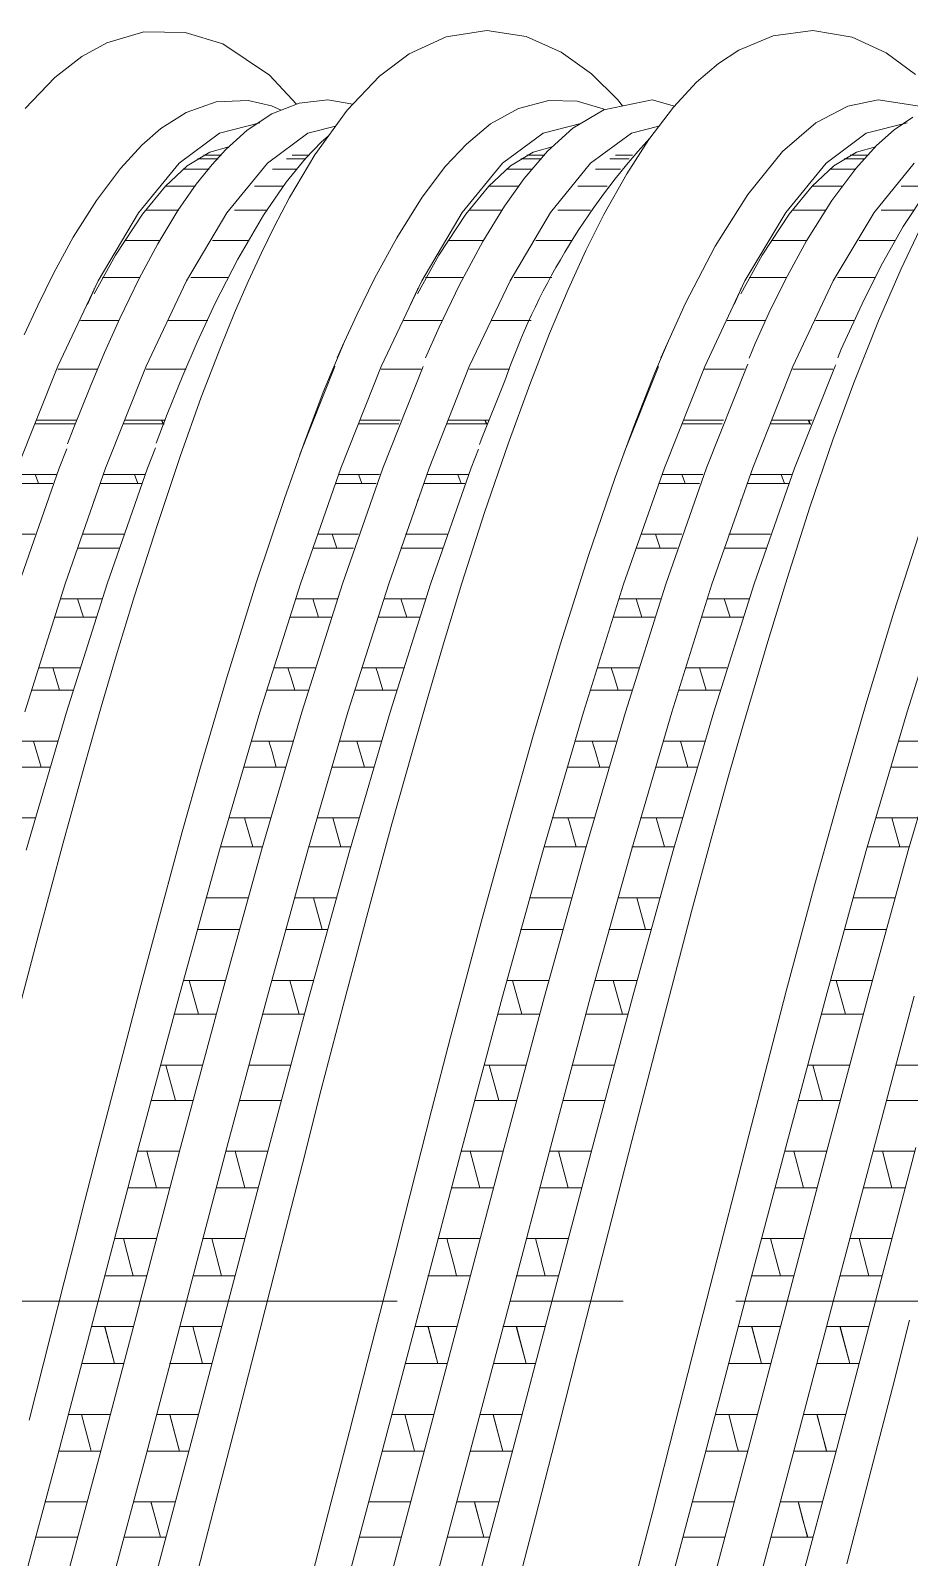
# Model space of a CAD drawing. Header units: millimetres. Extents: x 4229 to 8429, y -1187 to 1783.
# Drawn here: x 6110.18 to 6129.64, y -402.12 to -368.31 of the extents above; entities that cross this region are included whole.
import ezdxf

# ---------------------------------------------------------------- set-up
doc = ezdxf.new("R2010")
doc.units = ezdxf.units.MM
doc.linetypes.add('CENTER', pattern=[2, 1.25, -0.25, 0.25, -0.25])

msp = doc.modelspace()

# ---------------------------------------------------------------- linework, layer by layer
at = {"linetype": 'Continuous', "lineweight": 5}
for p, q in [((6112.689, -368.343), (6111.87, -368.581)), ((6113.6, -368.352), (6112.689, -368.343)), ((6114.434, -368.61), (6113.6, -368.352)), ((6119.385, -368.451), (6118.562, -368.831)), ((6120.28, -368.312), (6119.385, -368.451)), ((6121.155, -368.444), (6120.28, -368.312)), ((6121.929, -368.788), (6121.155, -368.444)), ((6126.618, -368.429), (6125.862, -368.746)), ((6127.502, -368.312), (6126.618, -368.429)), ((6128.372, -368.459), (6127.502, -368.312)), ((6129.125, -368.808), (6128.372, -368.459)), ((6111.87, -368.581), (6111.317, -368.884)), ((6115.469, -369.299), (6114.434, -368.61)), ((6118.562, -368.831), (6117.907, -369.323)), ((6122.596, -369.27), (6121.929, -368.788)), ((6125.862, -368.746), (6125.409, -369.042)), ((6129.774, -369.287), (6129.125, -368.808)), ((6111.317, -368.884), (6110.717, -369.352)), ((6125.409, -369.042), (6124.926, -369.454)), ((6110.717, -369.352), (6110.063, -370.036)), ((6116.067, -369.942), (6115.469, -369.299)), ((6117.907, -369.323), (6117.188, -370.075)), ((6123.175, -369.842), (6122.596, -369.27)), ((6124.926, -369.454), (6124.413, -370.006)), ((6114.289, -369.892), (6113.623, -370.127)), ((6114.998, -369.861), (6114.289, -369.892)), ((6115.517, -369.978), (6114.998, -369.861)), ((6116.759, -369.847), (6116.127, -369.918)), ((6117.313, -369.944), (6116.759, -369.847)), ((6121.653, -369.861), (6120.985, -370.037)), ((6122.284, -369.878), (6121.653, -369.861)), ((6122.855, -370.047), (6122.284, -369.878)), ((6123.942, -369.848), (6122.87, -370.066)), ((6123.289, -369.981), (6123.175, -369.842)), ((6124.434, -369.984), (6123.942, -369.848)), ((6128.942, -369.85), (6128.272, -369.987)), ((6129.858, -369.983), (6128.942, -369.85)), ((6113.623, -370.127), (6113.066, -370.484)), ((6115.523, -370.156), (6114.975, -370.519)), ((6115.732, -370.074), (6115.517, -369.978)), ((6116.127, -369.918), (6115.523, -370.156)), ((6117.188, -370.075), (6116.474, -371.067)), ((6120.985, -370.037), (6120.365, -370.381)), ((6122.87, -370.066), (6122.189, -370.476)), ((6122.885, -370.063), (6122.855, -370.047)), ((6124.413, -370.006), (6123.868, -370.723)), ((6128.272, -369.987), (6127.563, -370.353)), ((6129.716, -370.227), (6129.303, -370.51)), ((6113.066, -370.484), (6112.645, -370.85)), ((6115.254, -370.358), (6114.362, -370.581)), ((6114.975, -370.519), (6114.501, -370.948)), ((6115.255, -370.359), (6115.254, -370.358)), ((6116.935, -370.427), (6116.316, -370.581)), ((6120.365, -370.381), (6119.828, -370.825)), ((6122.36, -370.373), (6121.528, -370.581)), ((6122.189, -370.476), (6121.624, -370.982)), ((6124.092, -370.429), (6123.482, -370.581)), ((6127.563, -370.353), (6126.826, -370.992)), ((6129.584, -370.359), (6128.682, -370.582)), ((6129.303, -370.51), (6128.909, -370.861)), ((6112.645, -370.85), (6112.169, -371.367)), ((6114.362, -370.581), (6113.471, -371.246)), ((6114.151, -371.004), (6114.572, -370.89)), ((6116.316, -370.581), (6115.425, -371.246)), ((6116.623, -370.779), (6116.265, -371.145)), ((6116.771, -370.654), (6116.623, -370.779)), ((6119.828, -370.825), (6119.37, -371.315)), ((6121.528, -370.581), (6120.625, -371.248)), ((6121.309, -371.004), (6121.729, -370.89)), ((6123.482, -370.581), (6122.579, -371.248)), ((6123.868, -370.723), (6123.378, -371.484)), ((6128.682, -370.582), (6127.791, -371.247)), ((6128.909, -370.861), (6128.449, -371.367)), ((6128.468, -371.004), (6128.889, -370.89)), ((6113.471, -371.246), (6112.568, -372.346)), ((6113.648, -371.31), (6114.151, -371.004)), ((6114.333, -371.151), (6113.878, -371.151)), ((6114.325, -371.151), (6113.91, -371.151)), ((6114.407, -371.074), (6114.009, -371.074)), ((6114.39, -371.074), (6114.035, -371.074)), ((6114.501, -370.948), (6114.2, -371.275)), ((6115.425, -371.246), (6114.522, -372.346)), ((6116.265, -371.145), (6115.838, -371.666)), ((6116.276, -371.151), (6115.849, -371.151)), ((6116.474, -371.067), (6115.916, -372.012)), ((6116.352, -371.074), (6115.971, -371.074)), ((6120.625, -371.248), (6119.734, -372.344)), ((6120.806, -371.31), (6121.309, -371.004)), ((6121.491, -371.151), (6121.035, -371.151)), ((6121.483, -371.151), (6121.067, -371.151)), ((6121.624, -370.982), (6121.106, -371.586)), ((6121.565, -371.074), (6121.167, -371.074)), ((6121.547, -371.074), (6121.193, -371.074)), ((6122.579, -371.248), (6121.688, -372.344)), ((6123.433, -371.151), (6123.006, -371.151)), ((6123.509, -371.074), (6123.129, -371.074)), ((6126.826, -370.992), (6126.058, -371.942)), ((6127.791, -371.247), (6126.899, -372.342)), ((6127.965, -371.31), (6128.468, -371.004)), ((6128.65, -371.151), (6128.195, -371.151)), ((6128.642, -371.151), (6128.227, -371.151)), ((6128.724, -371.074), (6128.326, -371.074)), ((6128.707, -371.074), (6128.352, -371.074)), ((6129.745, -371.247), (6128.854, -372.342)), ((6112.169, -371.367), (6111.638, -372.073)), ((6113.165, -371.76), (6113.648, -371.31)), ((6114.113, -371.38), (6113.567, -371.38)), ((6114.132, -371.38), (6113.573, -371.38)), ((6114.2, -371.275), (6113.847, -371.716)), ((6116.085, -371.38), (6115.533, -371.38)), ((6119.37, -371.315), (6118.849, -372.004)), ((6120.323, -371.76), (6120.806, -371.31)), ((6121.106, -371.586), (6120.673, -372.199)), ((6121.271, -371.38), (6120.725, -371.38)), ((6121.289, -371.38), (6120.731, -371.38)), ((6123.243, -371.38), (6122.69, -371.38)), ((6123.378, -371.484), (6122.874, -372.382)), ((6127.482, -371.76), (6127.965, -371.31)), ((6128.43, -371.38), (6127.884, -371.38)), ((6128.449, -371.38), (6127.891, -371.38)), ((6128.449, -371.367), (6127.917, -372.079)), ((6112.656, -372.381), (6113.165, -371.76)), ((6113.834, -371.76), (6113.166, -371.76)), ((6113.832, -371.76), (6113.172, -371.76)), ((6113.847, -371.716), (6113.443, -372.296)), ((6115.786, -371.76), (6115.136, -371.76)), ((6115.838, -371.666), (6115.337, -372.399)), ((6119.814, -372.381), (6120.323, -371.76)), ((6120.992, -371.76), (6120.323, -371.76)), ((6120.99, -371.76), (6120.33, -371.76)), ((6122.944, -371.76), (6122.294, -371.76)), ((6126.973, -372.381), (6127.482, -371.76)), ((6128.152, -371.76), (6127.483, -371.76)), ((6128.149, -371.76), (6127.489, -371.76)), ((6130.104, -371.76), (6129.454, -371.76)), ((6130.021, -371.858), (6129.499, -372.651)), ((6111.638, -372.073), (6111.125, -372.89)), ((6111.591, -372.166), (6111.591, -372.162)), ((6115.916, -372.012), (6115.576, -372.657)), ((6118.849, -372.004), (6118.286, -372.903)), ((6118.749, -372.166), (6118.749, -372.162)), ((6120.673, -372.199), (6120.193, -372.984)), ((6126.058, -371.942), (6125.338, -373.087)), ((6125.908, -372.166), (6125.908, -372.162)), ((6127.917, -372.079), (6127.359, -372.97)), ((6111.505, -372.289), (6111.504, -372.289)), ((6112.568, -372.346), (6111.677, -373.854)), ((6112.06, -373.283), (6112.656, -372.381)), ((6113.463, -372.289), (6112.732, -372.289)), ((6113.451, -372.289), (6112.735, -372.289)), ((6113.443, -372.296), (6112.996, -373.035)), ((6114.522, -372.346), (6113.631, -373.854)), ((6115.421, -372.289), (6114.695, -372.289)), ((6115.337, -372.399), (6114.769, -373.371)), ((6118.662, -372.289), (6118.661, -372.289)), ((6119.734, -372.344), (6118.842, -373.851)), ((6119.217, -373.283), (6119.814, -372.381)), ((6120.62, -372.289), (6119.89, -372.289)), ((6120.609, -372.289), (6119.892, -372.289)), ((6121.688, -372.344), (6120.797, -373.851)), ((6122.578, -372.289), (6121.852, -372.289)), ((6122.874, -372.382), (6122.474, -373.183)), ((6125.822, -372.289), (6125.821, -372.289)), ((6126.899, -372.342), (6125.996, -373.856)), ((6126.377, -373.283), (6126.973, -372.381)), ((6127.78, -372.289), (6127.049, -372.289)), ((6127.768, -372.289), (6127.052, -372.289)), ((6128.854, -372.342), (6127.951, -373.856)), ((6129.738, -372.289), (6129.012, -372.289)), ((6129.928, -372.593), (6129.453, -373.587)), ((6111.125, -372.89), (6110.695, -373.68)), ((6115.576, -372.657), (6115.291, -373.235)), ((6118.286, -372.903), (6117.796, -373.802)), ((6129.499, -372.651), (6129.038, -373.465)), ((6113.043, -372.963), (6112.262, -372.963)), ((6113.052, -372.963), (6112.271, -372.963)), ((6112.996, -373.035), (6112.586, -373.803)), ((6114.654, -372.963), (6114.209, -372.963)), ((6115.004, -372.963), (6114.223, -372.963)), ((6115.291, -373.235), (6114.998, -373.869)), ((6120.201, -372.963), (6119.42, -372.963)), ((6120.209, -372.963), (6119.429, -372.963)), ((6120.193, -372.984), (6119.678, -373.943)), ((6121.811, -372.963), (6121.366, -372.963)), ((6122.161, -372.963), (6121.381, -372.963)), ((6122.474, -373.183), (6122.08, -374.045)), ((6125.338, -373.087), (6124.681, -374.347)), ((6127.36, -372.963), (6126.579, -372.963)), ((6127.369, -372.963), (6126.588, -372.963)), ((6127.359, -372.97), (6126.894, -373.826)), ((6128.971, -372.963), (6128.526, -372.963)), ((6129.321, -372.963), (6128.541, -372.963)), ((6111.591, -374.144), (6112.06, -373.283)), ((6114.769, -373.371), (6114.27, -374.347)), ((6118.749, -374.144), (6119.217, -373.283)), ((6125.908, -374.144), (6126.377, -373.283)), ((6129.038, -373.465), (6128.634, -374.268)), ((6129.453, -373.587), (6128.951, -374.74)), ((6110.695, -373.68), (6110.339, -374.4)), ((6111.677, -373.854), (6110.785, -375.747)), ((6112.603, -373.779), (6111.77, -373.779)), ((6112.604, -373.779), (6111.79, -373.779)), ((6112.586, -373.803), (6112.157, -374.689)), ((6113.631, -373.854), (6112.739, -375.747)), ((6114.56, -373.779), (6113.727, -373.779)), ((6114.562, -373.779), (6113.729, -373.779)), ((6114.998, -373.869), (6114.696, -374.565)), ((6117.796, -373.802), (6117.401, -374.605)), ((6118.842, -373.851), (6117.939, -375.753)), ((6119.76, -373.779), (6118.927, -373.779)), ((6119.762, -373.779), (6118.947, -373.779)), ((6119.678, -373.943), (6119.225, -374.884)), ((6120.797, -373.851), (6119.894, -375.753)), ((6121.718, -373.779), (6120.885, -373.779)), ((6121.72, -373.779), (6120.887, -373.779)), ((6125.996, -373.856), (6125.105, -375.75)), ((6126.92, -373.779), (6126.087, -373.779)), ((6126.921, -373.779), (6126.107, -373.779)), ((6126.894, -373.826), (6126.528, -374.574)), ((6127.951, -373.856), (6127.059, -375.75)), ((6128.877, -373.779), (6128.044, -373.779)), ((6128.879, -373.779), (6128.046, -373.779)), ((6111.591, -374.046), (6111.438, -374.377)), ((6111.591, -374.026), (6111.591, -374.046)), ((6118.749, -374.046), (6118.595, -374.377)), ((6118.749, -374.026), (6118.749, -374.046)), ((6122.08, -374.045), (6121.672, -375.022)), ((6125.908, -374.046), (6125.755, -374.377)), ((6125.908, -374.026), (6125.908, -374.046)), ((6128.634, -374.268), (6128.129, -375.37)), ((6110.339, -374.4), (6110.039, -375.048)), ((6114.27, -374.347), (6113.868, -375.216)), ((6114.696, -374.565), (6114.383, -375.327)), ((6117.401, -374.605), (6117.087, -375.292)), ((6124.681, -374.347), (6124.137, -375.558)), ((6126.528, -374.574), (6126.226, -375.241)), ((6110.186, -374.73), (6110.184, -374.73)), ((6112.139, -374.73), (6111.286, -374.73)), ((6112.14, -374.73), (6111.591, -374.73)), ((6112.157, -374.689), (6111.819, -375.443)), ((6114.103, -374.73), (6113.237, -374.73)), ((6114.091, -374.73), (6113.239, -374.73)), ((6117.344, -374.73), (6117.342, -374.73)), ((6119.296, -374.73), (6118.443, -374.73)), ((6119.297, -374.73), (6118.749, -374.73)), ((6119.225, -374.884), (6118.926, -375.561)), ((6121.26, -374.73), (6120.395, -374.73)), ((6121.249, -374.73), (6120.396, -374.73)), ((6124.503, -374.73), (6124.501, -374.73)), ((6126.456, -374.73), (6125.603, -374.73)), ((6126.457, -374.73), (6125.908, -374.73)), ((6128.42, -374.73), (6127.555, -374.73)), ((6128.409, -374.73), (6127.556, -374.73)), ((6128.951, -374.74), (6128.406, -376.111)), ((6113.868, -375.216), (6113.552, -375.949)), ((6116.662, -376.323), (6117.131, -375.197)), ((6117.087, -375.292), (6116.972, -375.562)), ((6121.672, -375.022), (6121.232, -376.151)), ((6123.995, -375.91), (6124.284, -375.233)), ((6126.226, -375.241), (6126.091, -375.564)), ((6111.819, -375.443), (6111.504, -376.186)), ((6114.383, -375.327), (6113.959, -376.434)), ((6128.129, -375.37), (6128.05, -375.558)), ((6110.785, -375.747), (6109.882, -378.003)), ((6111.662, -375.813), (6110.786, -375.813)), ((6111.668, -375.813), (6111.591, -375.813)), ((6112.739, -375.747), (6111.836, -378.003)), ((6113.613, -375.813), (6112.74, -375.813)), ((6113.626, -375.813), (6112.745, -375.813)), ((6113.552, -375.949), (6113.204, -376.808)), ((6116.916, -375.753), (6116.145, -377.698)), ((6116.92, -375.745), (6116.916, -375.753)), ((6117.939, -375.753), (6117.048, -378)), ((6118.82, -375.813), (6117.944, -375.813)), ((6118.87, -375.753), (6117.979, -378)), ((6118.825, -375.813), (6118.749, -375.813)), ((6119.894, -375.753), (6119.002, -378)), ((6120.77, -375.813), (6119.898, -375.813)), ((6120.784, -375.813), (6119.903, -375.813)), ((6124.082, -375.75), (6123.325, -377.656)), ((6123.546, -377.055), (6123.995, -375.91)), ((6125.105, -375.75), (6124.214, -377.996)), ((6125.979, -375.813), (6125.104, -375.813)), ((6126.036, -375.75), (6125.145, -377.996)), ((6125.985, -375.813), (6125.908, -375.813)), ((6126.06, -375.698), (6126.036, -375.75)), ((6127.059, -375.75), (6126.168, -377.996)), ((6127.93, -375.813), (6127.057, -375.813)), ((6127.944, -375.813), (6127.062, -375.813)), ((6127.994, -375.747), (6127.091, -378.003)), ((6128.008, -375.717), (6127.994, -375.747)), ((6111.504, -376.186), (6111.123, -377.14)), ((6120.68, -376.071), (6120.153, -377.375)), ((6121.232, -376.151), (6120.752, -377.467)), ((6128.406, -376.111), (6127.941, -377.376)), ((6113.959, -376.434), (6113.492, -377.746)), ((6116.227, -377.465), (6116.662, -376.323)), ((6110.315, -376.938), (6111.204, -376.938)), ((6112.268, -376.938), (6113.155, -376.938)), ((6112.279, -376.938), (6113.168, -376.938)), ((6113.204, -376.808), (6112.962, -377.447)), ((6113.118, -377.031), (6113.081, -376.938)), ((6113.128, -377.038), (6113.09, -376.938)), ((6117.473, -376.938), (6118.362, -376.938)), ((6119.426, -376.938), (6120.312, -376.938)), ((6119.437, -376.938), (6120.325, -376.938)), ((6120.275, -377.031), (6120.239, -376.938)), ((6120.286, -377.038), (6120.247, -376.938)), ((6124.632, -376.938), (6125.521, -376.938)), ((6126.585, -376.938), (6127.472, -376.938)), ((6126.596, -376.938), (6127.485, -376.938)), ((6127.435, -377.031), (6127.398, -376.938)), ((6127.446, -377.038), (6127.407, -376.938)), ((6111.172, -377.019), (6110.283, -377.019)), ((6111.123, -377.14), (6111, -377.467)), ((6113.122, -377.019), (6112.236, -377.019)), ((6113.136, -377.019), (6112.247, -377.019)), ((6118.33, -377.019), (6117.441, -377.019)), ((6120.28, -377.019), (6119.394, -377.019)), ((6120.294, -377.019), (6119.405, -377.019)), ((6123.121, -378.212), (6123.546, -377.055)), ((6125.489, -377.019), (6124.6, -377.019)), ((6127.439, -377.019), (6126.553, -377.019)), ((6127.453, -377.019), (6126.564, -377.019)), ((6110.986, -377.573), (6110.813, -378.003)), ((6112.949, -377.553), (6112.771, -378)), ((6115.799, -378.675), (6116.227, -377.465)), ((6120.101, -377.582), (6119.937, -377.996)), ((6120.153, -377.375), (6120.116, -377.477)), ((6120.752, -377.467), (6120.232, -378.985)), ((6127.941, -377.376), (6127.431, -378.867)), ((6110.813, -378.003), (6109.922, -380.565)), ((6111.836, -378.003), (6110.945, -380.565)), ((6112.771, -378), (6111.88, -380.562)), ((6113.492, -377.746), (6112.974, -379.292)), ((6117.048, -378), (6116.157, -380.562)), ((6117.979, -378), (6117.088, -380.562)), ((6119.002, -378), (6118.111, -380.562)), ((6119.937, -377.996), (6119.034, -380.569)), ((6124.214, -377.996), (6123.311, -380.569)), ((6125.145, -377.996), (6124.242, -380.569)), ((6126.168, -377.996), (6125.265, -380.569)), ((6127.091, -378.003), (6126.2, -380.565)), ((6110.675, -378.341), (6109.777, -378.341)), ((6109.851, -378.144), (6110.748, -378.144)), ((6110.312, -378.216), (6110.285, -378.144)), ((6110.356, -378.341), (6110.312, -378.216)), ((6112.635, -378.341), (6111.731, -378.341)), ((6112.639, -378.341), (6111.741, -378.341)), ((6111.801, -378.144), (6112.704, -378.144)), ((6111.816, -378.144), (6112.711, -378.144)), ((6112.479, -378.144), (6112.552, -378.341)), ((6112.48, -378.144), (6112.554, -378.341)), ((6117.833, -378.341), (6116.934, -378.341)), ((6117.008, -378.144), (6117.906, -378.144)), ((6117.47, -378.216), (6117.443, -378.144)), ((6117.513, -378.341), (6117.47, -378.216)), ((6119.793, -378.341), (6118.888, -378.341)), ((6119.797, -378.341), (6118.899, -378.341)), ((6118.959, -378.144), (6119.862, -378.144)), ((6118.973, -378.144), (6119.868, -378.144)), ((6119.637, -378.144), (6119.71, -378.341)), ((6119.638, -378.144), (6119.712, -378.341)), ((6122.525, -379.955), (6123.121, -378.212)), ((6124.992, -378.341), (6124.094, -378.341)), ((6124.168, -378.144), (6125.065, -378.144)), ((6124.629, -378.216), (6124.602, -378.144)), ((6124.673, -378.341), (6124.629, -378.216)), ((6126.952, -378.341), (6126.048, -378.341)), ((6126.957, -378.341), (6126.058, -378.341)), ((6126.119, -378.144), (6127.022, -378.144)), ((6126.133, -378.144), (6127.028, -378.144)), ((6126.796, -378.144), (6126.869, -378.341)), ((6126.797, -378.144), (6126.871, -378.341)), ((6115.176, -380.544), (6115.799, -378.675)), ((6111.591, -378.706), (6111.591, -378.721)), ((6118.749, -378.706), (6118.749, -378.721)), ((6120.232, -378.985), (6119.73, -380.546)), ((6125.908, -378.706), (6125.908, -378.721)), ((6127.431, -378.867), (6126.928, -380.444)), ((6112.974, -379.292), (6112.485, -380.827)), ((6129.296, -381.19), (6129.92, -379.251)), ((6109.377, -379.467), (6110.281, -379.467)), ((6111.326, -379.467), (6112.238, -379.467)), ((6111.591, -379.467), (6112.242, -379.467)), ((6116.534, -379.467), (6117.439, -379.467)), ((6116.858, -379.467), (6116.962, -379.772)), ((6118.484, -379.467), (6119.396, -379.467)), ((6118.749, -379.467), (6119.4, -379.467)), ((6123.694, -379.467), (6124.598, -379.467)), ((6124.017, -379.467), (6124.121, -379.772)), ((6125.643, -379.467), (6126.555, -379.467)), ((6125.908, -379.467), (6126.559, -379.467)), ((6112.136, -379.772), (6111.224, -379.772)), ((6112.14, -379.772), (6111.591, -379.772)), ((6117.333, -379.772), (6116.428, -379.772)), ((6119.294, -379.772), (6118.381, -379.772)), ((6119.298, -379.772), (6118.749, -379.772)), ((6121.904, -381.916), (6122.525, -379.955)), ((6124.493, -379.772), (6123.588, -379.772)), ((6126.454, -379.772), (6125.541, -379.772)), ((6126.458, -379.772), (6125.908, -379.772)), ((6110.945, -380.565), (6110.054, -383.399)), ((6111.88, -380.562), (6110.977, -383.407)), ((6114.531, -382.615), (6115.176, -380.544)), ((6116.157, -380.562), (6115.254, -383.407)), ((6117.088, -380.562), (6116.185, -383.407)), ((6118.111, -380.562), (6117.208, -383.407)), ((6119.034, -380.569), (6118.143, -383.403)), ((6119.73, -380.546), (6119.313, -381.912)), ((6123.311, -380.569), (6122.419, -383.403)), ((6124.242, -380.569), (6123.35, -383.403)), ((6125.265, -380.569), (6124.374, -383.403)), ((6126.2, -380.565), (6125.308, -383.399)), ((6126.928, -380.444), (6126.503, -381.838)), ((6130.476, -380.565), (6129.585, -383.399)), ((6110.849, -380.897), (6111.762, -380.897)), ((6111.351, -381.302), (6111.221, -380.897)), ((6111.591, -380.897), (6111.766, -380.897)), ((6112.485, -380.827), (6112.078, -382.161)), ((6116.054, -380.897), (6116.965, -380.897)), ((6116.557, -381.302), (6116.428, -380.897)), ((6118.007, -380.897), (6118.92, -380.897)), ((6118.509, -381.302), (6118.379, -380.897)), ((6118.749, -380.897), (6118.924, -380.897)), ((6123.213, -380.897), (6124.124, -380.897)), ((6123.717, -381.302), (6123.587, -380.897)), ((6125.166, -380.897), (6126.079, -380.897)), ((6125.668, -381.302), (6125.539, -380.897)), ((6125.908, -380.897), (6126.083, -380.897)), ((6111.629, -381.302), (6110.717, -381.302)), ((6111.639, -381.302), (6111.591, -381.302)), ((6116.833, -381.302), (6115.923, -381.302)), ((6118.787, -381.302), (6117.874, -381.302)), ((6118.797, -381.302), (6118.749, -381.302)), ((6123.993, -381.302), (6123.083, -381.302)), ((6125.946, -381.302), (6125.034, -381.302)), ((6125.956, -381.302), (6125.908, -381.302)), ((6128.673, -383.239), (6129.296, -381.19)), ((6119.313, -381.912), (6118.98, -383.052)), ((6121.317, -383.901), (6121.904, -381.916)), ((6126.503, -381.838), (6126.219, -382.793)), ((6112.078, -382.161), (6111.745, -383.289)), ((6110.362, -382.427), (6111.276, -382.427)), ((6110.67, -382.427), (6110.701, -382.523)), ((6110.701, -382.523), (6110.823, -382.922)), ((6113.943, -384.62), (6114.531, -382.615)), ((6115.566, -382.427), (6116.487, -382.427)), ((6115.877, -382.427), (6115.948, -382.647)), ((6115.948, -382.647), (6116.03, -382.922)), ((6117.52, -382.427), (6118.434, -382.427)), ((6117.828, -382.427), (6117.859, -382.523)), ((6117.859, -382.523), (6117.981, -382.922)), ((6122.726, -382.427), (6123.646, -382.427)), ((6123.036, -382.427), (6123.107, -382.647)), ((6123.107, -382.647), (6123.189, -382.922)), ((6124.68, -382.427), (6125.594, -382.427)), ((6124.988, -382.427), (6125.018, -382.523)), ((6125.018, -382.523), (6125.14, -382.922)), ((6111.122, -382.922), (6110.207, -382.922)), ((6116.335, -382.922), (6115.416, -382.922)), ((6118.279, -382.922), (6117.364, -382.922)), ((6118.98, -383.052), (6118.627, -384.29)), ((6123.494, -382.922), (6122.575, -382.922)), ((6125.439, -382.922), (6124.524, -382.922)), ((6126.219, -382.793), (6125.952, -383.712)), ((6110.977, -383.407), (6110.086, -386.464)), ((6111.745, -383.289), (6111.366, -384.619)), ((6115.254, -383.407), (6114.362, -386.464)), ((6116.185, -383.407), (6115.293, -386.464)), ((6117.208, -383.407), (6116.316, -386.464)), ((6118.143, -383.403), (6117.251, -386.459)), ((6122.419, -383.403), (6121.528, -386.459)), ((6123.35, -383.403), (6122.459, -386.459)), ((6124.374, -383.403), (6123.482, -386.459)), ((6125.308, -383.399), (6124.406, -386.468)), ((6128.101, -385.21), (6128.673, -383.239)), ((6129.585, -383.399), (6128.682, -386.468)), ((6130.516, -383.399), (6129.613, -386.468)), ((6125.952, -383.712), (6125.628, -384.846)), ((6109.869, -384.047), (6110.783, -384.047)), ((6110.414, -384.621), (6110.249, -384.047)), ((6115.073, -384.047), (6115.989, -384.047)), ((6115.526, -384.287), (6115.453, -384.047)), ((6117.027, -384.047), (6117.941, -384.047)), ((6117.572, -384.621), (6117.406, -384.047)), ((6120.759, -385.867), (6121.317, -383.901)), ((6122.233, -384.047), (6123.148, -384.047)), ((6122.685, -384.287), (6122.613, -384.047)), ((6124.187, -384.047), (6125.101, -384.047)), ((6124.731, -384.621), (6124.566, -384.047)), ((6129.401, -384.047), (6130.316, -384.047)), ((6115.621, -384.621), (6115.526, -384.287)), ((6118.627, -384.29), (6118.182, -385.881)), ((6122.78, -384.621), (6122.685, -384.287)), ((6110.614, -384.621), (6109.699, -384.621)), ((6111.366, -384.619), (6110.903, -386.299)), ((6113.54, -386.059), (6113.943, -384.62)), ((6115.82, -384.621), (6114.899, -384.621)), ((6117.771, -384.621), (6116.856, -384.621)), ((6122.98, -384.621), (6122.058, -384.621)), ((6124.931, -384.621), (6124.016, -384.621)), ((6130.148, -384.621), (6129.226, -384.621)), ((6125.628, -384.846), (6125.247, -386.213)), ((6127.543, -387.217), (6128.101, -385.21)), ((6109.364, -385.747), (6110.287, -385.747)), ((6114.569, -385.747), (6115.495, -385.747)), ((6114.918, -385.747), (6114.942, -385.828)), ((6116.522, -385.747), (6117.445, -385.747)), ((6116.873, -385.747), (6117.052, -386.39)), ((6121.729, -385.747), (6122.655, -385.747)), ((6122.078, -385.747), (6122.102, -385.828)), ((6123.681, -385.747), (6124.604, -385.747)), ((6124.032, -385.747), (6124.212, -386.39)), ((6128.897, -385.747), (6129.823, -385.747)), ((6129.246, -385.747), (6129.27, -385.828)), ((6113.108, -387.647), (6113.54, -386.059)), ((6114.942, -385.828), (6115.099, -386.39)), ((6118.182, -385.881), (6117.647, -387.845)), ((6120.156, -388.058), (6120.759, -385.867)), ((6122.102, -385.828), (6122.259, -386.39)), ((6129.27, -385.828), (6129.426, -386.39)), ((6110.903, -386.299), (6110.356, -388.339)), ((6114.362, -386.464), (6113.471, -389.691)), ((6115.31, -386.39), (6114.386, -386.39)), ((6115.293, -386.464), (6114.402, -389.691)), ((6116.316, -386.464), (6115.425, -389.691)), ((6117.264, -386.39), (6116.336, -386.39)), ((6117.251, -386.459), (6116.348, -389.7)), ((6121.528, -386.459), (6120.625, -389.7)), ((6122.469, -386.39), (6121.546, -386.39)), ((6122.459, -386.459), (6121.556, -389.7)), ((6123.482, -386.459), (6122.579, -389.7)), ((6124.423, -386.39), (6123.495, -386.39)), ((6125.247, -386.213), (6124.812, -387.819)), ((6129.637, -386.39), (6128.714, -386.39)), ((6124.406, -386.468), (6123.514, -389.695)), ((6128.682, -386.468), (6127.791, -389.695)), ((6129.613, -386.468), (6128.722, -389.695)), ((6126.912, -389.581), (6127.543, -387.217)), ((6112.623, -389.46), (6113.108, -387.647)), ((6114.066, -387.516), (6114.989, -387.516)), ((6116.022, -387.516), (6116.948, -387.516)), ((6116.636, -388.218), (6116.444, -387.516)), ((6121.225, -387.516), (6122.148, -387.516)), ((6123.181, -387.516), (6124.107, -387.516)), ((6123.795, -388.218), (6123.603, -387.516)), ((6128.393, -387.516), (6129.316, -387.516)), ((6117.647, -387.845), (6117.1, -389.902)), ((6119.478, -390.602), (6120.156, -388.058)), ((6124.812, -387.819), (6124.102, -390.534)), ((6110.356, -388.339), (6109.822, -390.361)), ((6114.796, -388.218), (6113.866, -388.218)), ((6116.755, -388.218), (6115.826, -388.218)), ((6121.956, -388.218), (6121.025, -388.218)), ((6123.914, -388.218), (6122.985, -388.218)), ((6129.124, -388.218), (6128.193, -388.218)), ((6112.087, -391.496), (6112.623, -389.46)), ((6113.561, -389.344), (6114.487, -389.344)), ((6113.896, -390.093), (6113.69, -389.344)), ((6115.513, -389.344), (6116.446, -389.344)), ((6115.92, -389.344), (6116.124, -390.093)), ((6120.721, -389.344), (6121.647, -389.344)), ((6121.055, -390.093), (6120.85, -389.344)), ((6122.673, -389.344), (6123.606, -389.344)), ((6123.08, -389.344), (6123.283, -390.093)), ((6127.888, -389.344), (6128.815, -389.344)), ((6128.223, -390.093), (6128.018, -389.344)), ((6113.471, -389.691), (6112.568, -393.047)), ((6114.402, -389.691), (6113.499, -393.047)), ((6115.425, -389.691), (6114.522, -393.047)), ((6116.348, -389.7), (6115.457, -393.042)), ((6120.625, -389.7), (6119.734, -393.042)), ((6121.556, -389.7), (6120.665, -393.042)), ((6122.579, -389.7), (6121.688, -393.042)), ((6123.514, -389.695), (6122.623, -393.038)), ((6126.495, -391.184), (6126.912, -389.581)), ((6127.791, -389.695), (6126.899, -393.038)), ((6128.722, -389.695), (6127.83, -393.038)), ((6129.745, -389.695), (6128.854, -393.038)), ((6114.287, -390.093), (6113.358, -390.093)), ((6116.242, -390.093), (6115.312, -390.093)), ((6117.1, -389.902), (6116.617, -391.762)), ((6121.446, -390.093), (6120.518, -390.093)), ((6123.401, -390.093), (6122.472, -390.093)), ((6128.614, -390.093), (6127.686, -390.093)), ((6119.057, -392.229), (6119.478, -390.602)), ((6124.102, -390.534), (6123.491, -392.901)), ((6126.088, -392.753), (6126.495, -391.184)), ((6111.692, -393.015), (6112.087, -391.496)), ((6113.057, -391.219), (6113.986, -391.219)), ((6113.175, -391.219), (6113.387, -392.004)), ((6115.01, -391.219), (6115.938, -391.219)), ((6120.216, -391.219), (6121.146, -391.219)), ((6120.335, -391.219), (6120.547, -392.004)), ((6122.17, -391.219), (6123.098, -391.219)), ((6127.384, -391.219), (6128.314, -391.219)), ((6127.502, -391.219), (6127.715, -392.004)), ((6129.338, -391.219), (6130.266, -391.219)), ((6116.617, -391.762), (6116.198, -393.407)), ((6113.777, -392.004), (6112.847, -392.004)), ((6115.727, -392.004), (6114.801, -392.004)), ((6120.936, -392.004), (6120.007, -392.004)), ((6122.886, -392.004), (6121.961, -392.004)), ((6128.104, -392.004), (6127.174, -392.004)), ((6130.054, -392.004), (6129.129, -392.004)), ((6118.711, -393.589), (6119.057, -392.229)), ((6125.762, -394.019), (6126.088, -392.753)), ((6111.383, -394.217), (6111.692, -393.015)), ((6112.568, -393.047), (6111.677, -396.448)), ((6112.548, -393.129), (6113.478, -393.129)), ((6113.499, -393.047), (6112.608, -396.448)), ((6112.966, -393.938), (6112.754, -393.129)), ((6114.522, -393.047), (6113.631, -396.448)), ((6114.502, -393.129), (6115.428, -393.129)), ((6115.457, -393.042), (6114.566, -396.443)), ((6114.924, -393.938), (6114.71, -393.129)), ((6119.734, -393.042), (6118.842, -396.443)), ((6119.707, -393.129), (6120.638, -393.129)), ((6120.665, -393.042), (6119.773, -396.443)), ((6120.125, -393.938), (6119.914, -393.129)), ((6121.688, -393.042), (6120.797, -396.443)), ((6121.661, -393.129), (6122.587, -393.129)), ((6122.623, -393.038), (6121.72, -396.453)), ((6122.083, -393.938), (6121.87, -393.129)), ((6123.491, -392.901), (6122.973, -394.915)), ((6126.899, -393.038), (6125.996, -396.453)), ((6126.875, -393.129), (6127.805, -393.129)), ((6127.83, -393.038), (6126.928, -396.453)), ((6127.293, -393.938), (6127.082, -393.129)), ((6128.854, -393.038), (6127.951, -396.453)), ((6128.829, -393.129), (6129.755, -393.129)), ((6129.777, -393.047), (6128.886, -396.448)), ((6129.251, -393.938), (6129.038, -393.129)), ((6116.198, -393.407), (6115.827, -394.867)), ((6118.443, -394.64), (6118.711, -393.589)), ((6111.158, -395.098), (6111.383, -394.217)), ((6113.263, -393.938), (6112.333, -393.938)), ((6115.213, -393.938), (6114.287, -393.938)), ((6120.423, -393.938), (6119.492, -393.938)), ((6122.373, -393.938), (6121.446, -393.938)), ((6125.518, -394.965), (6125.762, -394.019)), ((6127.591, -393.938), (6126.66, -393.938)), ((6129.54, -393.938), (6128.614, -393.938)), ((6115.827, -394.867), (6115.487, -396.199)), ((6118.234, -395.461), (6118.443, -394.64)), ((6122.973, -394.915), (6122.628, -396.26)), ((6110.925, -396.02), (6111.158, -395.098)), ((6112.035, -395.064), (6112.966, -395.064)), ((6112.237, -395.064), (6112.403, -395.696)), ((6113.989, -395.064), (6114.918, -395.064)), ((6114.196, -395.064), (6114.411, -395.885)), ((6119.194, -395.064), (6120.125, -395.064)), ((6119.397, -395.064), (6119.563, -395.696)), ((6121.149, -395.064), (6122.078, -395.064)), ((6121.356, -395.064), (6121.57, -395.885)), ((6125.297, -395.83), (6125.518, -394.965)), ((6126.362, -395.064), (6127.293, -395.064)), ((6126.565, -395.064), (6126.73, -395.696)), ((6128.317, -395.064), (6129.246, -395.064)), ((6128.524, -395.064), (6128.738, -395.885)), ((6117.969, -396.495), (6118.234, -395.461)), ((6112.749, -395.885), (6111.818, -395.885)), ((6112.403, -395.696), (6112.453, -395.885)), ((6114.703, -395.885), (6113.772, -395.885)), ((6119.909, -395.885), (6118.978, -395.885)), ((6119.563, -395.696), (6119.612, -395.885)), ((6121.863, -395.885), (6120.932, -395.885)), ((6124.921, -397.297), (6125.297, -395.83)), ((6127.076, -395.885), (6126.146, -395.885)), ((6126.73, -395.696), (6126.78, -395.885)), ((6129.031, -395.885), (6128.1, -395.885)), ((6110.623, -397.219), (6110.925, -396.02)), ((6115.487, -396.199), (6115.145, -397.536)), ((6122.628, -396.26), (6122.282, -397.616)), ((6111.677, -396.448), (6110.785, -399.848)), ((6112.608, -396.448), (6111.716, -399.848)), ((6113.631, -396.448), (6112.739, -399.848)), ((6114.566, -396.443), (6113.663, -399.858)), ((6117.634, -397.807), (6117.969, -396.495)), ((6118.842, -396.443), (6117.939, -399.858)), ((6119.773, -396.443), (6118.87, -399.858)), ((6120.797, -396.443), (6119.894, -399.858)), ((6121.72, -396.453), (6120.828, -399.853)), ((6125.996, -396.453), (6125.105, -399.853)), ((6126.928, -396.453), (6126.036, -399.853)), ((6127.951, -396.453), (6127.059, -399.853)), ((6128.886, -396.448), (6127.994, -399.848)), ((6111.58, -396.788), (6111.58, -396.785)), ((6118.74, -396.788), (6118.74, -396.785)), ((6125.908, -396.788), (6125.908, -396.785)), ((6129.64, -396.866), (6129.26, -398.364)), ((6110.149, -399.081), (6110.623, -397.219)), ((6111.53, -397.011), (6112.461, -397.011)), ((6111.58, -397.011), (6112.453, -397.011)), ((6111.829, -397.054), (6111.818, -397.011)), ((6112.036, -397.832), (6111.822, -397.011)), ((6112.035, -397.832), (6111.829, -397.054)), ((6113.476, -397.011), (6114.411, -397.011)), ((6113.484, -397.011), (6114.415, -397.011)), ((6113.989, -397.832), (6113.772, -397.011)), ((6113.99, -397.832), (6113.776, -397.011)), ((6118.689, -397.011), (6119.62, -397.011)), ((6118.74, -397.011), (6119.612, -397.011)), ((6118.989, -397.054), (6118.977, -397.011)), ((6119.196, -397.832), (6118.981, -397.011)), ((6119.194, -397.832), (6118.989, -397.054)), ((6120.636, -397.011), (6121.57, -397.011)), ((6120.643, -397.011), (6121.574, -397.011)), ((6121.149, -397.832), (6120.932, -397.011)), ((6121.15, -397.832), (6120.936, -397.011)), ((6125.857, -397.011), (6126.788, -397.011)), ((6125.908, -397.011), (6126.78, -397.011)), ((6126.157, -397.054), (6126.145, -397.011)), ((6126.364, -397.832), (6126.149, -397.011)), ((6126.362, -397.832), (6126.157, -397.054)), ((6127.803, -397.011), (6128.738, -397.011)), ((6127.811, -397.011), (6128.742, -397.011)), ((6128.317, -397.832), (6128.1, -397.011)), ((6128.318, -397.832), (6128.103, -397.011)), ((6115.145, -397.536), (6114.724, -399.174)), ((6122.282, -397.616), (6121.86, -399.275)), ((6124.449, -399.152), (6124.921, -397.297)), ((6112.247, -397.832), (6111.316, -397.832)), ((6112.237, -397.832), (6111.58, -397.832)), ((6114.197, -397.832), (6113.26, -397.832)), ((6114.198, -397.832), (6113.27, -397.832)), ((6117.241, -399.335), (6117.634, -397.807)), ((6119.406, -397.832), (6118.475, -397.832)), ((6119.397, -397.832), (6118.74, -397.832)), ((6121.357, -397.832), (6120.42, -397.832)), ((6121.358, -397.832), (6120.429, -397.832)), ((6126.574, -397.832), (6125.643, -397.832)), ((6126.565, -397.832), (6125.908, -397.832)), ((6128.525, -397.832), (6127.588, -397.832)), ((6128.526, -397.832), (6127.597, -397.832)), ((6129.26, -398.364), (6128.793, -400.181)), ((6111.02, -398.957), (6111.951, -398.957)), ((6111.308, -398.957), (6111.499, -399.681)), ((6111.58, -398.957), (6111.942, -398.957)), ((6112.966, -398.957), (6113.9, -398.957)), ((6112.974, -398.957), (6113.901, -398.957)), ((6113.262, -398.957), (6113.273, -398.997)), ((6113.264, -398.957), (6113.464, -399.715)), ((6118.179, -398.957), (6119.11, -398.957)), ((6118.468, -398.957), (6118.659, -399.681)), ((6118.74, -398.957), (6119.102, -398.957)), ((6120.125, -398.957), (6121.06, -398.957)), ((6120.134, -398.957), (6121.06, -398.957)), ((6120.422, -398.957), (6120.432, -398.997)), ((6120.423, -398.957), (6120.624, -399.715)), ((6125.347, -398.957), (6126.278, -398.957)), ((6125.636, -398.957), (6125.827, -399.681)), ((6125.908, -398.957), (6126.27, -398.957)), ((6127.293, -398.957), (6128.228, -398.957)), ((6127.302, -398.957), (6128.228, -398.957)), ((6127.59, -398.957), (6127.6, -398.997)), ((6127.591, -398.957), (6127.792, -399.715)), ((6113.273, -398.997), (6113.477, -399.766)), ((6114.724, -399.174), (6114.224, -401.107)), ((6120.432, -398.997), (6120.637, -399.766)), ((6121.86, -399.275), (6121.36, -401.231)), ((6123.955, -401.097), (6124.449, -399.152)), ((6127.6, -398.997), (6127.805, -399.766)), ((6116.839, -400.895), (6117.241, -399.335)), ((6110.785, -399.848), (6109.882, -403.205)), ((6111.736, -399.766), (6110.806, -399.766)), ((6111.716, -399.848), (6110.813, -403.205)), ((6111.499, -399.681), (6111.522, -399.766)), ((6111.729, -399.766), (6111.58, -399.766)), ((6112.739, -399.848), (6111.836, -403.205)), ((6113.687, -399.766), (6112.753, -399.766)), ((6113.686, -399.766), (6112.76, -399.766)), ((6113.663, -399.858), (6112.771, -403.2)), ((6113.464, -399.715), (6113.478, -399.766)), ((6117.939, -399.858), (6117.048, -403.2)), ((6118.895, -399.766), (6117.966, -399.766)), ((6118.87, -399.858), (6117.979, -403.2)), ((6118.659, -399.681), (6118.682, -399.766)), ((6118.889, -399.766), (6118.74, -399.766)), ((6119.894, -399.858), (6119.002, -403.2)), ((6120.846, -399.766), (6119.913, -399.766)), ((6120.845, -399.766), (6119.92, -399.766)), ((6120.828, -399.853), (6119.937, -403.196)), ((6120.624, -399.715), (6120.637, -399.766)), ((6125.105, -399.853), (6124.214, -403.196)), ((6126.063, -399.766), (6125.133, -399.766)), ((6126.036, -399.853), (6125.145, -403.196)), ((6125.827, -399.681), (6125.85, -399.766)), ((6126.057, -399.766), (6125.908, -399.766)), ((6127.059, -399.853), (6126.168, -403.196)), ((6128.014, -399.766), (6127.081, -399.766)), ((6128.013, -399.766), (6127.088, -399.766)), ((6127.994, -399.848), (6127.091, -403.205)), ((6127.792, -399.715), (6127.805, -399.766)), ((6128.793, -400.181), (6128.25, -402.261)), ((6111.58, -400.342), (6111.58, -400.342)), ((6118.74, -400.342), (6118.74, -400.342)), ((6125.908, -400.342), (6125.908, -400.342)), ((6110.506, -400.892), (6111.436, -400.892)), ((6112.458, -400.892), (6113.386, -400.892)), ((6112.461, -400.892), (6113.386, -400.892)), ((6112.952, -401.289), (6112.846, -400.892)), ((6112.859, -400.937), (6112.847, -400.892)), ((6113.057, -401.677), (6112.859, -400.937)), ((6116.433, -402.467), (6116.839, -400.895)), ((6117.665, -400.892), (6118.596, -400.892)), ((6119.617, -400.892), (6120.546, -400.892)), ((6119.62, -400.892), (6120.546, -400.892)), ((6120.112, -401.289), (6120.006, -400.892)), ((6120.018, -400.937), (6120.006, -400.892)), ((6120.216, -401.677), (6120.018, -400.937)), ((6124.833, -400.892), (6125.764, -400.892)), ((6126.785, -400.892), (6127.714, -400.892)), ((6126.788, -400.892), (6127.714, -400.892)), ((6127.28, -401.289), (6127.174, -400.892)), ((6127.186, -400.937), (6127.174, -400.892)), ((6127.384, -401.677), (6127.186, -400.937)), ((6113.057, -401.677), (6112.952, -401.289)), ((6114.224, -401.107), (6113.699, -403.128)), ((6120.217, -401.677), (6120.112, -401.289)), ((6121.36, -401.231), (6120.657, -403.906)), ((6123.441, -403.075), (6123.955, -401.097)), ((6127.385, -401.677), (6127.28, -401.289)), ((6111.225, -401.677), (6110.296, -401.677)), ((6113.175, -401.677), (6112.249, -401.677)), ((6113.177, -401.677), (6112.25, -401.677)), ((6118.384, -401.677), (6117.455, -401.677)), ((6120.335, -401.677), (6119.409, -401.677)), ((6120.336, -401.677), (6119.41, -401.677)), ((6125.552, -401.677), (6124.623, -401.677)), ((6127.503, -401.677), (6126.577, -401.677)), ((6127.504, -401.677), (6126.578, -401.677))]:
    msp.add_line(p, q, dxfattribs=at)
at = {"linetype": 'CENTER', "lineweight": 5, "ltscale": 10}
msp.add_line((6085.797, -396.448), (6208.552, -396.448), dxfattribs=at)
at = {"linetype": 'Continuous', "lineweight": 5}
msp.add_arc((6135.221, -381.106), 15.388, 137.4181, 160.9016, dxfattribs=at)

doc.saveas('drawing.dxf')
